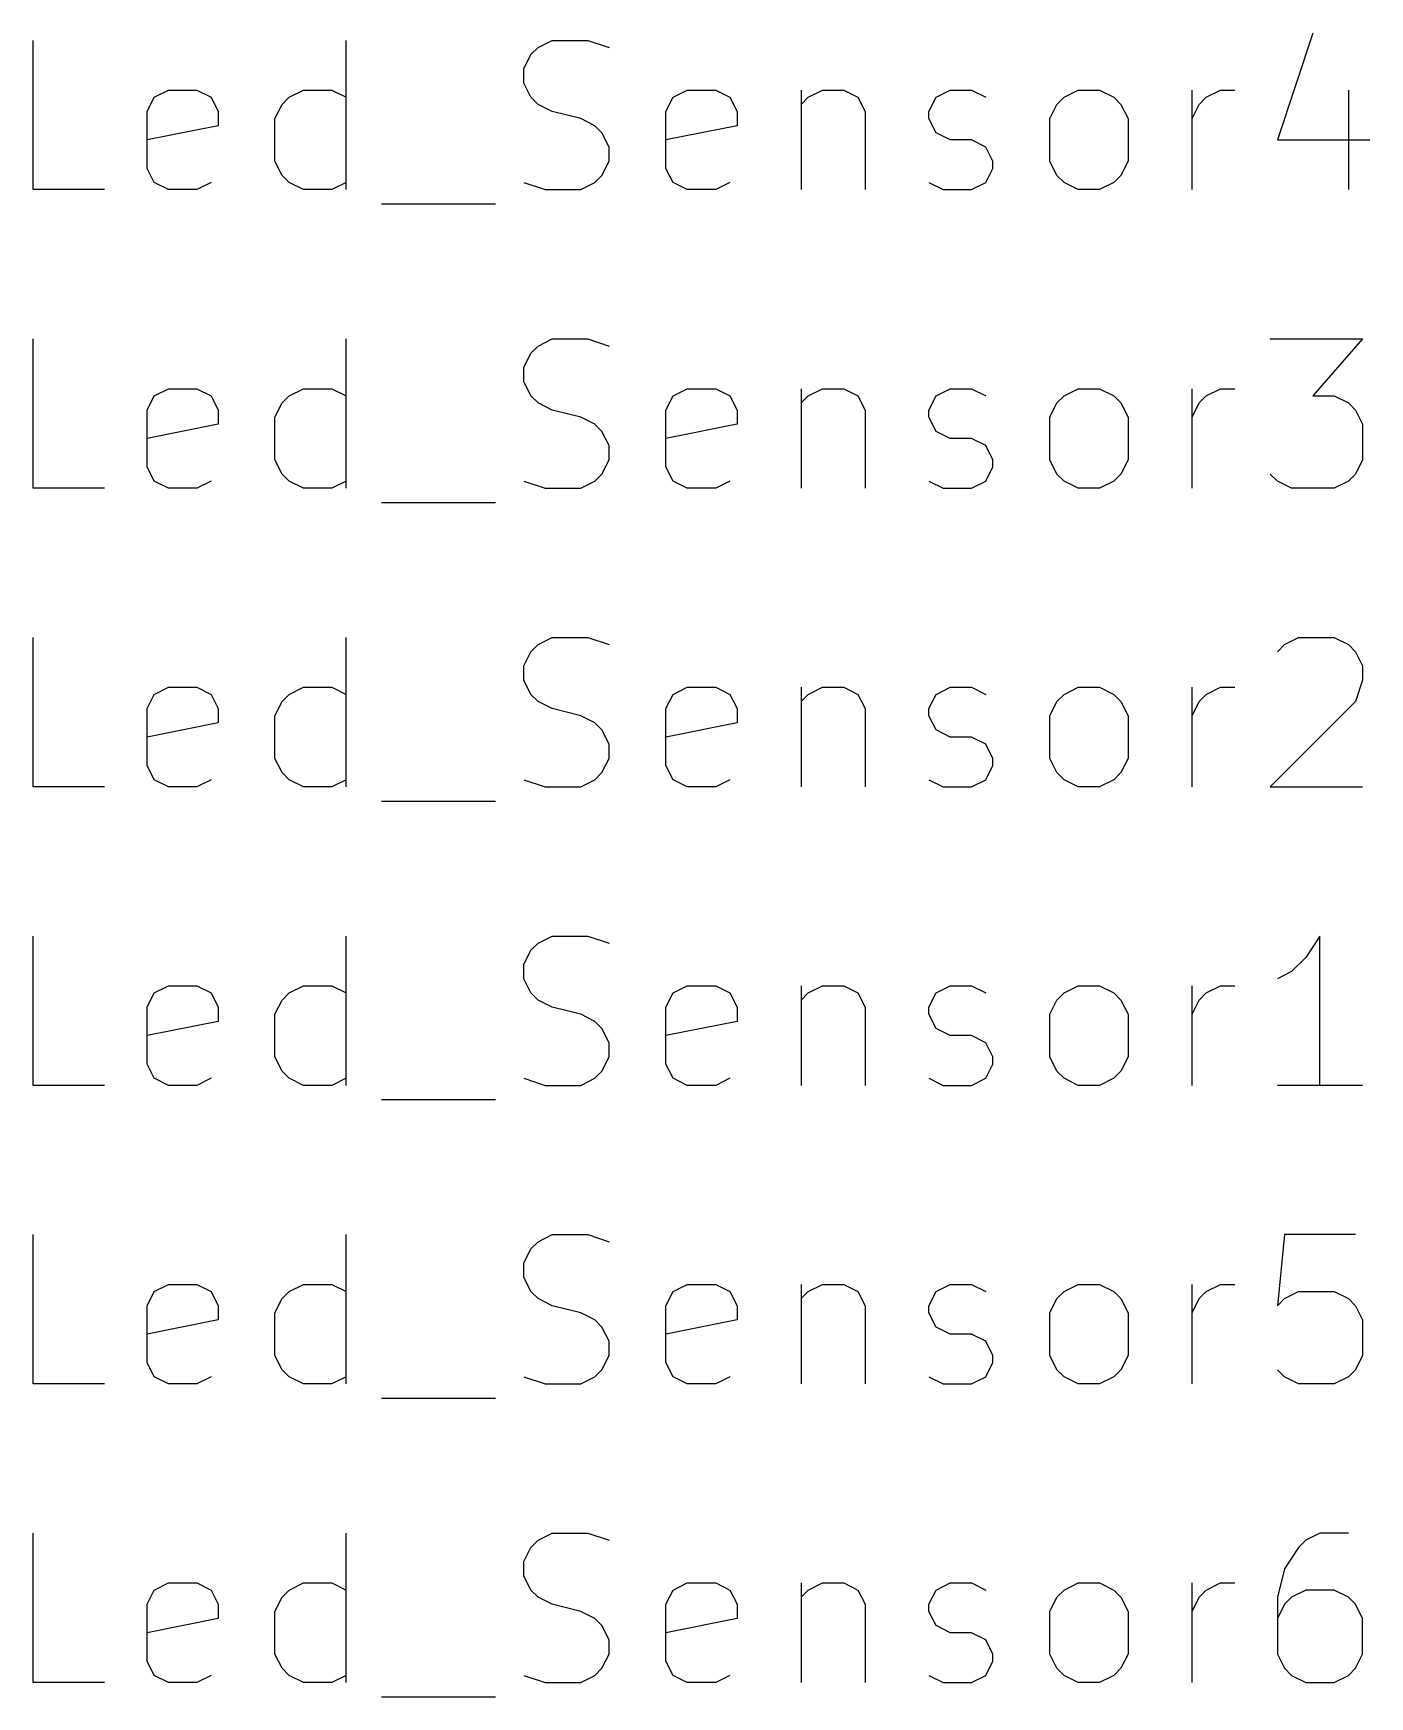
# Model space of a CAD drawing. Extents: x 0.4 to 11.3, y -7.9 to -0.4.
# Drawn here: x 3.266 to 3.714, y -4.635 to -4.077 of the extents above; entities that cross this region are included whole.
import ezdxf

# ---------------------------------------------------------------- set-up
doc = ezdxf.new("R2010")
doc.units = 0
doc.header["$MEASUREMENT"] = 0
doc.layers.add('GRAY1', color=251, linetype='CONTINUOUS')

msp = doc.modelspace()

# ---------------------------------------------------------------- linework, layer by layer
at = {"layer": 'GRAY1', "linetype": 'CONTINUOUS'}
for p, q in [((3.69458, -4.07742), (3.68268, -4.11313)), ((3.26601, -4.1298), (3.26601, -4.0798)), ((3.37078, -4.1298), (3.37078, -4.0798)), ((3.43268, -4.08456), (3.43506, -4.08218)), ((3.43506, -4.08218), (3.43982, -4.0798)), ((3.43982, -4.0798), (3.45172, -4.0798)), ((3.45172, -4.0798), (3.45887, -4.08218)), ((3.4303, -4.08932), (3.43268, -4.08456)), ((3.4303, -4.09409), (3.4303, -4.08932)), ((3.43268, -4.09885), (3.4303, -4.09409)), ((3.30411, -4.10361), (3.30649, -4.09885)), ((3.30649, -4.09885), (3.31125, -4.09647)), ((3.31125, -4.09647), (3.32078, -4.09647)), ((3.32078, -4.09647), (3.32554, -4.09885)), ((3.32554, -4.09885), (3.32792, -4.10361)), ((3.34935, -4.10123), (3.35173, -4.09885)), ((3.35173, -4.09885), (3.35649, -4.09647)), ((3.35649, -4.09647), (3.36602, -4.09647)), ((3.36602, -4.09647), (3.37078, -4.09885)), ((3.43506, -4.10123), (3.43268, -4.09885)), ((3.47792, -4.10361), (3.4803, -4.09885)), ((3.4803, -4.09885), (3.48506, -4.09647)), ((3.48506, -4.09647), (3.49458, -4.09647)), ((3.49458, -4.09647), (3.49934, -4.09885)), ((3.49934, -4.09885), (3.50172, -4.10361)), ((3.52315, -4.09647), (3.52315, -4.1298)), ((3.52315, -4.10123), (3.52554, -4.09885)), ((3.52554, -4.09885), (3.5303, -4.09647)), ((3.5303, -4.09647), (3.53744, -4.09647)), ((3.53744, -4.09647), (3.5422, -4.09885)), ((3.5422, -4.09885), (3.54458, -4.10361)), ((3.56601, -4.10361), (3.56839, -4.09885)), ((3.56839, -4.09885), (3.57315, -4.09647)), ((3.57315, -4.09647), (3.5803, -4.09647)), ((3.5803, -4.09647), (3.58506, -4.09885)), ((3.60887, -4.10123), (3.61125, -4.09885)), ((3.61125, -4.09885), (3.61601, -4.09647)), ((3.61601, -4.09647), (3.62315, -4.09647)), ((3.62315, -4.09647), (3.62791, -4.09885)), ((3.62791, -4.09885), (3.6303, -4.10123)), ((3.6541, -4.1298), (3.6541, -4.09647)), ((3.65648, -4.10123), (3.65887, -4.09885)), ((3.65887, -4.09885), (3.66363, -4.09647)), ((3.66363, -4.09647), (3.66839, -4.09647)), ((3.70648, -4.09647), (3.70648, -4.1298)), ((3.30411, -4.12266), (3.30411, -4.10361)), ((3.32792, -4.10361), (3.32792, -4.10837)), ((3.34697, -4.10599), (3.34935, -4.10123)), ((3.34697, -4.12028), (3.34697, -4.10599)), ((3.43982, -4.10361), (3.43506, -4.10123)), ((3.44935, -4.10599), (3.43982, -4.10361)), ((3.45411, -4.10837), (3.44935, -4.10599)), ((3.47792, -4.12266), (3.47792, -4.10361)), ((3.50172, -4.10361), (3.50172, -4.10837)), ((3.54458, -4.10361), (3.54458, -4.1298)), ((3.56601, -4.10599), (3.56601, -4.10361)), ((3.56839, -4.11075), (3.56601, -4.10599)), ((3.60649, -4.10599), (3.60887, -4.10123)), ((3.60649, -4.12028), (3.60649, -4.10599)), ((3.6303, -4.10123), (3.63268, -4.10599)), ((3.63268, -4.10599), (3.63268, -4.12028)), ((3.6541, -4.10599), (3.65648, -4.10123)), ((3.32792, -4.10837), (3.30411, -4.11313)), ((3.45649, -4.11075), (3.45411, -4.10837)), ((3.45887, -4.11552), (3.45649, -4.11075)), ((3.50172, -4.10837), (3.47792, -4.11313)), ((3.57315, -4.11313), (3.56839, -4.11075)), ((3.45887, -4.12028), (3.45887, -4.11552)), ((3.5803, -4.11313), (3.57315, -4.11313)), ((3.58506, -4.11552), (3.5803, -4.11313)), ((3.58744, -4.12028), (3.58506, -4.11552)), ((3.68268, -4.11313), (3.71363, -4.11313)), ((3.30649, -4.12742), (3.30411, -4.12266)), ((3.34935, -4.12504), (3.34697, -4.12028)), ((3.45649, -4.12504), (3.45887, -4.12028)), ((3.4803, -4.12742), (3.47792, -4.12266)), ((3.58506, -4.12742), (3.58744, -4.12266)), ((3.58744, -4.12266), (3.58744, -4.12028)), ((3.60887, -4.12504), (3.60649, -4.12028)), ((3.63268, -4.12028), (3.6303, -4.12504)), ((3.31125, -4.1298), (3.30649, -4.12742)), ((3.32554, -4.12742), (3.32078, -4.1298)), ((3.35173, -4.12742), (3.34935, -4.12504)), ((3.35649, -4.1298), (3.35173, -4.12742)), ((3.37078, -4.12742), (3.36602, -4.1298)), ((3.4303, -4.12742), (3.43744, -4.1298)), ((3.44935, -4.1298), (3.45411, -4.12742)), ((3.45411, -4.12742), (3.45649, -4.12504)), ((3.48506, -4.1298), (3.4803, -4.12742)), ((3.49934, -4.12742), (3.49458, -4.1298)), ((3.56601, -4.12742), (3.57077, -4.1298)), ((3.5803, -4.1298), (3.58506, -4.12742)), ((3.61125, -4.12742), (3.60887, -4.12504)), ((3.61601, -4.1298), (3.61125, -4.12742)), ((3.62791, -4.12742), (3.62315, -4.1298)), ((3.6303, -4.12504), (3.62791, -4.12742)), ((3.28982, -4.1298), (3.26601, -4.1298)), ((3.32078, -4.1298), (3.31125, -4.1298)), ((3.36602, -4.1298), (3.35649, -4.1298)), ((3.43744, -4.1298), (3.44935, -4.1298)), ((3.49458, -4.1298), (3.48506, -4.1298)), ((3.57077, -4.1298), (3.5803, -4.1298)), ((3.62315, -4.1298), (3.61601, -4.1298)), ((3.38268, -4.13456), (3.42078, -4.13456)), ((3.26601, -4.2298), (3.26601, -4.1798)), ((3.37078, -4.2298), (3.37078, -4.1798)), ((3.43268, -4.18456), (3.43506, -4.18218)), ((3.43506, -4.18218), (3.43982, -4.1798)), ((3.43982, -4.1798), (3.45172, -4.1798)), ((3.45172, -4.1798), (3.45887, -4.18218)), ((3.6803, -4.1798), (3.71125, -4.1798)), ((3.71125, -4.1798), (3.69458, -4.19885)), ((3.4303, -4.18932), (3.43268, -4.18456)), ((3.4303, -4.19409), (3.4303, -4.18932)), ((3.43268, -4.19885), (3.4303, -4.19409)), ((3.30411, -4.20361), (3.30649, -4.19885)), ((3.30649, -4.19885), (3.31125, -4.19647)), ((3.31125, -4.19647), (3.32078, -4.19647)), ((3.32078, -4.19647), (3.32554, -4.19885)), ((3.32554, -4.19885), (3.32792, -4.20361)), ((3.34935, -4.20123), (3.35173, -4.19885)), ((3.35173, -4.19885), (3.35649, -4.19647)), ((3.35649, -4.19647), (3.36602, -4.19647)), ((3.36602, -4.19647), (3.37078, -4.19885)), ((3.43506, -4.20123), (3.43268, -4.19885)), ((3.47792, -4.20361), (3.4803, -4.19885)), ((3.4803, -4.19885), (3.48506, -4.19647)), ((3.48506, -4.19647), (3.49458, -4.19647)), ((3.49458, -4.19647), (3.49934, -4.19885)), ((3.49934, -4.19885), (3.50172, -4.20361)), ((3.52315, -4.19647), (3.52315, -4.2298)), ((3.52315, -4.20123), (3.52554, -4.19885)), ((3.52554, -4.19885), (3.5303, -4.19647)), ((3.5303, -4.19647), (3.53744, -4.19647)), ((3.53744, -4.19647), (3.5422, -4.19885)), ((3.5422, -4.19885), (3.54458, -4.20361)), ((3.56601, -4.20361), (3.56839, -4.19885)), ((3.56839, -4.19885), (3.57315, -4.19647)), ((3.57315, -4.19647), (3.5803, -4.19647)), ((3.5803, -4.19647), (3.58506, -4.19885)), ((3.60887, -4.20123), (3.61125, -4.19885)), ((3.61125, -4.19885), (3.61601, -4.19647)), ((3.61601, -4.19647), (3.62315, -4.19647)), ((3.62315, -4.19647), (3.62791, -4.19885)), ((3.62791, -4.19885), (3.6303, -4.20123)), ((3.6541, -4.2298), (3.6541, -4.19647)), ((3.65648, -4.20123), (3.65887, -4.19885)), ((3.65887, -4.19885), (3.66363, -4.19647)), ((3.66363, -4.19647), (3.66839, -4.19647)), ((3.69458, -4.19885), (3.70172, -4.19885)), ((3.70172, -4.19885), (3.70648, -4.20123)), ((3.30411, -4.22266), (3.30411, -4.20361)), ((3.32792, -4.20361), (3.32792, -4.20837)), ((3.34697, -4.20599), (3.34935, -4.20123)), ((3.34697, -4.22028), (3.34697, -4.20599)), ((3.43982, -4.20361), (3.43506, -4.20123)), ((3.44935, -4.20599), (3.43982, -4.20361)), ((3.45411, -4.20837), (3.44935, -4.20599)), ((3.47792, -4.22266), (3.47792, -4.20361)), ((3.50172, -4.20361), (3.50172, -4.20837)), ((3.54458, -4.20361), (3.54458, -4.2298)), ((3.56601, -4.20599), (3.56601, -4.20361)), ((3.56839, -4.21075), (3.56601, -4.20599)), ((3.60649, -4.20599), (3.60887, -4.20123)), ((3.60649, -4.22028), (3.60649, -4.20599)), ((3.6303, -4.20123), (3.63268, -4.20599)), ((3.63268, -4.20599), (3.63268, -4.22028)), ((3.6541, -4.20599), (3.65648, -4.20123)), ((3.70648, -4.20123), (3.70887, -4.20361)), ((3.70887, -4.20361), (3.71125, -4.20837)), ((3.32792, -4.20837), (3.30411, -4.21313)), ((3.45649, -4.21075), (3.45411, -4.20837)), ((3.45887, -4.21552), (3.45649, -4.21075)), ((3.50172, -4.20837), (3.47792, -4.21313)), ((3.57315, -4.21313), (3.56839, -4.21075)), ((3.71125, -4.20837), (3.71125, -4.22028)), ((3.45887, -4.22028), (3.45887, -4.21552)), ((3.5803, -4.21313), (3.57315, -4.21313)), ((3.58506, -4.21552), (3.5803, -4.21313)), ((3.58744, -4.22028), (3.58506, -4.21552)), ((3.30649, -4.22742), (3.30411, -4.22266)), ((3.34935, -4.22504), (3.34697, -4.22028)), ((3.45649, -4.22504), (3.45887, -4.22028)), ((3.4803, -4.22742), (3.47792, -4.22266)), ((3.58506, -4.22742), (3.58744, -4.22266)), ((3.58744, -4.22266), (3.58744, -4.22028)), ((3.60887, -4.22504), (3.60649, -4.22028)), ((3.63268, -4.22028), (3.6303, -4.22504)), ((3.71125, -4.22028), (3.70887, -4.22504)), ((3.31125, -4.2298), (3.30649, -4.22742)), ((3.32554, -4.22742), (3.32078, -4.2298)), ((3.35173, -4.22742), (3.34935, -4.22504)), ((3.35649, -4.2298), (3.35173, -4.22742)), ((3.37078, -4.22742), (3.36602, -4.2298)), ((3.4303, -4.22742), (3.43744, -4.2298)), ((3.44935, -4.2298), (3.45411, -4.22742)), ((3.45411, -4.22742), (3.45649, -4.22504)), ((3.48506, -4.2298), (3.4803, -4.22742)), ((3.49934, -4.22742), (3.49458, -4.2298)), ((3.56601, -4.22742), (3.57077, -4.2298)), ((3.5803, -4.2298), (3.58506, -4.22742)), ((3.61125, -4.22742), (3.60887, -4.22504)), ((3.61601, -4.2298), (3.61125, -4.22742)), ((3.62791, -4.22742), (3.62315, -4.2298)), ((3.6303, -4.22504), (3.62791, -4.22742)), ((3.68268, -4.22742), (3.6803, -4.22504)), ((3.68744, -4.2298), (3.68268, -4.22742)), ((3.70648, -4.22742), (3.70172, -4.2298)), ((3.70887, -4.22504), (3.70648, -4.22742)), ((3.28982, -4.2298), (3.26601, -4.2298)), ((3.32078, -4.2298), (3.31125, -4.2298)), ((3.36602, -4.2298), (3.35649, -4.2298)), ((3.43744, -4.2298), (3.44935, -4.2298)), ((3.49458, -4.2298), (3.48506, -4.2298)), ((3.57077, -4.2298), (3.5803, -4.2298)), ((3.62315, -4.2298), (3.61601, -4.2298)), ((3.70172, -4.2298), (3.68744, -4.2298)), ((3.38268, -4.23456), (3.42078, -4.23456)), ((3.26601, -4.3298), (3.26601, -4.2798)), ((3.37078, -4.3298), (3.37078, -4.2798)), ((3.43268, -4.28456), (3.43506, -4.28218)), ((3.43506, -4.28218), (3.43982, -4.2798)), ((3.43982, -4.2798), (3.45172, -4.2798)), ((3.45172, -4.2798), (3.45887, -4.28218)), ((3.68268, -4.28456), (3.68506, -4.28218)), ((3.68506, -4.28218), (3.68982, -4.2798)), ((3.68982, -4.2798), (3.70172, -4.2798)), ((3.70172, -4.2798), (3.70648, -4.28218)), ((3.70648, -4.28218), (3.70887, -4.28456)), ((3.4303, -4.28932), (3.43268, -4.28456)), ((3.4303, -4.29409), (3.4303, -4.28932)), ((3.70887, -4.28456), (3.71125, -4.28932)), ((3.71125, -4.28932), (3.71125, -4.29409)), ((3.43268, -4.29885), (3.4303, -4.29409)), ((3.71125, -4.29409), (3.70887, -4.30123)), ((3.30411, -4.30361), (3.30649, -4.29885)), ((3.30649, -4.29885), (3.31125, -4.29647)), ((3.31125, -4.29647), (3.32078, -4.29647)), ((3.32078, -4.29647), (3.32554, -4.29885)), ((3.32554, -4.29885), (3.32792, -4.30361)), ((3.34935, -4.30123), (3.35173, -4.29885)), ((3.35173, -4.29885), (3.35649, -4.29647)), ((3.35649, -4.29647), (3.36602, -4.29647)), ((3.36602, -4.29647), (3.37078, -4.29885)), ((3.43506, -4.30123), (3.43268, -4.29885)), ((3.47792, -4.30361), (3.4803, -4.29885)), ((3.4803, -4.29885), (3.48506, -4.29647)), ((3.48506, -4.29647), (3.49458, -4.29647)), ((3.49458, -4.29647), (3.49934, -4.29885)), ((3.49934, -4.29885), (3.50172, -4.30361)), ((3.52315, -4.29647), (3.52315, -4.3298)), ((3.52315, -4.30123), (3.52554, -4.29885)), ((3.52554, -4.29885), (3.5303, -4.29647)), ((3.5303, -4.29647), (3.53744, -4.29647)), ((3.53744, -4.29647), (3.5422, -4.29885)), ((3.5422, -4.29885), (3.54458, -4.30361)), ((3.56601, -4.30361), (3.56839, -4.29885)), ((3.56839, -4.29885), (3.57315, -4.29647)), ((3.57315, -4.29647), (3.5803, -4.29647)), ((3.5803, -4.29647), (3.58506, -4.29885)), ((3.60887, -4.30123), (3.61125, -4.29885)), ((3.61125, -4.29885), (3.61601, -4.29647)), ((3.61601, -4.29647), (3.62315, -4.29647)), ((3.62315, -4.29647), (3.62791, -4.29885)), ((3.62791, -4.29885), (3.6303, -4.30123)), ((3.6541, -4.3298), (3.6541, -4.29647)), ((3.65648, -4.30123), (3.65887, -4.29885)), ((3.65887, -4.29885), (3.66363, -4.29647)), ((3.66363, -4.29647), (3.66839, -4.29647)), ((3.30411, -4.32266), (3.30411, -4.30361)), ((3.32792, -4.30361), (3.32792, -4.30837)), ((3.34697, -4.30599), (3.34935, -4.30123)), ((3.34697, -4.32028), (3.34697, -4.30599)), ((3.43982, -4.30361), (3.43506, -4.30123)), ((3.44935, -4.30599), (3.43982, -4.30361)), ((3.45411, -4.30837), (3.44935, -4.30599)), ((3.47792, -4.32266), (3.47792, -4.30361)), ((3.50172, -4.30361), (3.50172, -4.30837)), ((3.54458, -4.30361), (3.54458, -4.3298)), ((3.56601, -4.30599), (3.56601, -4.30361)), ((3.56839, -4.31075), (3.56601, -4.30599)), ((3.60649, -4.30599), (3.60887, -4.30123)), ((3.60649, -4.32028), (3.60649, -4.30599)), ((3.6303, -4.30123), (3.63268, -4.30599)), ((3.63268, -4.30599), (3.63268, -4.32028)), ((3.6541, -4.30599), (3.65648, -4.30123)), ((3.70887, -4.30123), (3.6803, -4.3298)), ((3.32792, -4.30837), (3.30411, -4.31313)), ((3.45649, -4.31075), (3.45411, -4.30837)), ((3.45887, -4.31552), (3.45649, -4.31075)), ((3.50172, -4.30837), (3.47792, -4.31313)), ((3.57315, -4.31313), (3.56839, -4.31075)), ((3.45887, -4.32028), (3.45887, -4.31552)), ((3.5803, -4.31313), (3.57315, -4.31313)), ((3.58506, -4.31552), (3.5803, -4.31313)), ((3.58744, -4.32028), (3.58506, -4.31552)), ((3.30649, -4.32742), (3.30411, -4.32266)), ((3.34935, -4.32504), (3.34697, -4.32028)), ((3.45649, -4.32504), (3.45887, -4.32028)), ((3.4803, -4.32742), (3.47792, -4.32266)), ((3.58506, -4.32742), (3.58744, -4.32266)), ((3.58744, -4.32266), (3.58744, -4.32028)), ((3.60887, -4.32504), (3.60649, -4.32028)), ((3.63268, -4.32028), (3.6303, -4.32504)), ((3.31125, -4.3298), (3.30649, -4.32742)), ((3.32554, -4.32742), (3.32078, -4.3298)), ((3.35173, -4.32742), (3.34935, -4.32504)), ((3.35649, -4.3298), (3.35173, -4.32742)), ((3.37078, -4.32742), (3.36602, -4.3298)), ((3.4303, -4.32742), (3.43744, -4.3298)), ((3.44935, -4.3298), (3.45411, -4.32742)), ((3.45411, -4.32742), (3.45649, -4.32504)), ((3.48506, -4.3298), (3.4803, -4.32742)), ((3.49934, -4.32742), (3.49458, -4.3298)), ((3.56601, -4.32742), (3.57077, -4.3298)), ((3.5803, -4.3298), (3.58506, -4.32742)), ((3.61125, -4.32742), (3.60887, -4.32504)), ((3.61601, -4.3298), (3.61125, -4.32742)), ((3.62791, -4.32742), (3.62315, -4.3298)), ((3.6303, -4.32504), (3.62791, -4.32742)), ((3.28982, -4.3298), (3.26601, -4.3298)), ((3.32078, -4.3298), (3.31125, -4.3298)), ((3.36602, -4.3298), (3.35649, -4.3298)), ((3.43744, -4.3298), (3.44935, -4.3298)), ((3.49458, -4.3298), (3.48506, -4.3298)), ((3.57077, -4.3298), (3.5803, -4.3298)), ((3.62315, -4.3298), (3.61601, -4.3298)), ((3.6803, -4.3298), (3.71125, -4.3298)), ((3.38268, -4.33456), (3.42078, -4.33456)), ((3.26601, -4.4298), (3.26601, -4.3798)), ((3.37078, -4.4298), (3.37078, -4.3798)), ((3.4303, -4.38932), (3.43268, -4.38456)), ((3.43268, -4.38456), (3.43506, -4.38218)), ((3.43506, -4.38218), (3.43982, -4.3798)), ((3.43982, -4.3798), (3.45172, -4.3798)), ((3.45172, -4.3798), (3.45887, -4.38218)), ((3.69696, -4.3798), (3.6922, -4.38694)), ((3.69696, -4.4298), (3.69696, -4.3798)), ((3.4303, -4.39409), (3.4303, -4.38932)), ((3.6922, -4.38694), (3.68744, -4.3917)), ((3.43268, -4.39885), (3.4303, -4.39409)), ((3.68744, -4.3917), (3.68268, -4.39409)), ((3.30411, -4.40361), (3.30649, -4.39885)), ((3.30649, -4.39885), (3.31125, -4.39647)), ((3.31125, -4.39647), (3.32078, -4.39647)), ((3.32078, -4.39647), (3.32554, -4.39885)), ((3.32554, -4.39885), (3.32792, -4.40361)), ((3.34697, -4.40599), (3.34935, -4.40123)), ((3.34935, -4.40123), (3.35173, -4.39885)), ((3.35173, -4.39885), (3.35649, -4.39647)), ((3.35649, -4.39647), (3.36602, -4.39647)), ((3.36602, -4.39647), (3.37078, -4.39885)), ((3.43506, -4.40123), (3.43268, -4.39885)), ((3.43982, -4.40361), (3.43506, -4.40123)), ((3.47792, -4.40361), (3.4803, -4.39885)), ((3.4803, -4.39885), (3.48506, -4.39647)), ((3.48506, -4.39647), (3.49458, -4.39647)), ((3.49458, -4.39647), (3.49934, -4.39885)), ((3.49934, -4.39885), (3.50172, -4.40361)), ((3.52315, -4.39647), (3.52315, -4.4298)), ((3.52315, -4.40123), (3.52554, -4.39885)), ((3.52554, -4.39885), (3.5303, -4.39647)), ((3.5303, -4.39647), (3.53744, -4.39647)), ((3.53744, -4.39647), (3.5422, -4.39885)), ((3.5422, -4.39885), (3.54458, -4.40361)), ((3.56601, -4.40361), (3.56839, -4.39885)), ((3.56839, -4.39885), (3.57315, -4.39647)), ((3.57315, -4.39647), (3.5803, -4.39647)), ((3.5803, -4.39647), (3.58506, -4.39885)), ((3.60649, -4.40599), (3.60887, -4.40123)), ((3.60887, -4.40123), (3.61125, -4.39885)), ((3.61125, -4.39885), (3.61601, -4.39647)), ((3.61601, -4.39647), (3.62315, -4.39647)), ((3.62315, -4.39647), (3.62791, -4.39885)), ((3.62791, -4.39885), (3.6303, -4.40123)), ((3.6303, -4.40123), (3.63268, -4.40599)), ((3.6541, -4.4298), (3.6541, -4.39647)), ((3.6541, -4.40599), (3.65648, -4.40123)), ((3.65648, -4.40123), (3.65887, -4.39885)), ((3.65887, -4.39885), (3.66363, -4.39647)), ((3.66363, -4.39647), (3.66839, -4.39647)), ((3.30411, -4.42266), (3.30411, -4.40361)), ((3.32792, -4.40361), (3.32792, -4.40837)), ((3.34697, -4.42028), (3.34697, -4.40599)), ((3.44935, -4.40599), (3.43982, -4.40361)), ((3.45411, -4.40837), (3.44935, -4.40599)), ((3.47792, -4.42266), (3.47792, -4.40361)), ((3.50172, -4.40361), (3.50172, -4.40837)), ((3.54458, -4.40361), (3.54458, -4.4298)), ((3.56601, -4.40599), (3.56601, -4.40361)), ((3.56839, -4.41075), (3.56601, -4.40599)), ((3.60649, -4.42028), (3.60649, -4.40599)), ((3.63268, -4.40599), (3.63268, -4.42028)), ((3.32792, -4.40837), (3.30411, -4.41313)), ((3.45649, -4.41075), (3.45411, -4.40837)), ((3.45887, -4.41552), (3.45649, -4.41075)), ((3.50172, -4.40837), (3.47792, -4.41313)), ((3.57315, -4.41313), (3.56839, -4.41075)), ((3.45887, -4.42028), (3.45887, -4.41552)), ((3.5803, -4.41313), (3.57315, -4.41313)), ((3.58506, -4.41552), (3.5803, -4.41313)), ((3.58744, -4.42028), (3.58506, -4.41552)), ((3.30649, -4.42742), (3.30411, -4.42266)), ((3.34935, -4.42504), (3.34697, -4.42028)), ((3.45649, -4.42504), (3.45887, -4.42028)), ((3.4803, -4.42742), (3.47792, -4.42266)), ((3.58506, -4.42742), (3.58744, -4.42266)), ((3.58744, -4.42266), (3.58744, -4.42028)), ((3.60887, -4.42504), (3.60649, -4.42028)), ((3.63268, -4.42028), (3.6303, -4.42504)), ((3.31125, -4.4298), (3.30649, -4.42742)), ((3.32554, -4.42742), (3.32078, -4.4298)), ((3.35173, -4.42742), (3.34935, -4.42504)), ((3.35649, -4.4298), (3.35173, -4.42742)), ((3.37078, -4.42742), (3.36602, -4.4298)), ((3.4303, -4.42742), (3.43744, -4.4298)), ((3.44935, -4.4298), (3.45411, -4.42742)), ((3.45411, -4.42742), (3.45649, -4.42504)), ((3.48506, -4.4298), (3.4803, -4.42742)), ((3.49934, -4.42742), (3.49458, -4.4298)), ((3.56601, -4.42742), (3.57077, -4.4298)), ((3.5803, -4.4298), (3.58506, -4.42742)), ((3.61125, -4.42742), (3.60887, -4.42504)), ((3.61601, -4.4298), (3.61125, -4.42742)), ((3.62791, -4.42742), (3.62315, -4.4298)), ((3.6303, -4.42504), (3.62791, -4.42742)), ((3.28982, -4.4298), (3.26601, -4.4298)), ((3.32078, -4.4298), (3.31125, -4.4298)), ((3.36602, -4.4298), (3.35649, -4.4298)), ((3.38268, -4.43456), (3.42078, -4.43456)), ((3.43744, -4.4298), (3.44935, -4.4298)), ((3.49458, -4.4298), (3.48506, -4.4298)), ((3.57077, -4.4298), (3.5803, -4.4298)), ((3.62315, -4.4298), (3.61601, -4.4298)), ((3.71125, -4.4298), (3.68268, -4.4298)), ((3.26601, -4.5298), (3.26601, -4.4798)), ((3.37078, -4.5298), (3.37078, -4.4798)), ((3.4303, -4.48932), (3.43268, -4.48456)), ((3.43268, -4.48456), (3.43506, -4.48218)), ((3.43506, -4.48218), (3.43982, -4.4798)), ((3.43982, -4.4798), (3.45172, -4.4798)), ((3.45172, -4.4798), (3.45887, -4.48218)), ((3.68506, -4.4798), (3.68268, -4.50361)), ((3.70887, -4.4798), (3.68506, -4.4798)), ((3.4303, -4.49409), (3.4303, -4.48932)), ((3.43268, -4.49885), (3.4303, -4.49409)), ((3.30411, -4.50361), (3.30649, -4.49885)), ((3.30649, -4.49885), (3.31125, -4.49647)), ((3.31125, -4.49647), (3.32078, -4.49647)), ((3.32078, -4.49647), (3.32554, -4.49885)), ((3.32554, -4.49885), (3.32792, -4.50361)), ((3.34697, -4.50599), (3.34935, -4.50123)), ((3.34935, -4.50123), (3.35173, -4.49885)), ((3.35173, -4.49885), (3.35649, -4.49647)), ((3.35649, -4.49647), (3.36602, -4.49647)), ((3.36602, -4.49647), (3.37078, -4.49885)), ((3.43506, -4.50123), (3.43268, -4.49885)), ((3.43982, -4.50361), (3.43506, -4.50123)), ((3.47792, -4.50361), (3.4803, -4.49885)), ((3.4803, -4.49885), (3.48506, -4.49647)), ((3.48506, -4.49647), (3.49458, -4.49647)), ((3.49458, -4.49647), (3.49934, -4.49885)), ((3.49934, -4.49885), (3.50172, -4.50361)), ((3.52315, -4.49647), (3.52315, -4.5298)), ((3.52315, -4.50123), (3.52554, -4.49885)), ((3.52554, -4.49885), (3.5303, -4.49647)), ((3.5303, -4.49647), (3.53744, -4.49647)), ((3.53744, -4.49647), (3.5422, -4.49885)), ((3.5422, -4.49885), (3.54458, -4.50361)), ((3.56601, -4.50361), (3.56839, -4.49885)), ((3.56839, -4.49885), (3.57315, -4.49647)), ((3.57315, -4.49647), (3.5803, -4.49647)), ((3.5803, -4.49647), (3.58506, -4.49885)), ((3.60649, -4.50599), (3.60887, -4.50123)), ((3.60887, -4.50123), (3.61125, -4.49885)), ((3.61125, -4.49885), (3.61601, -4.49647)), ((3.61601, -4.49647), (3.62315, -4.49647)), ((3.62315, -4.49647), (3.62791, -4.49885)), ((3.62791, -4.49885), (3.6303, -4.50123)), ((3.6303, -4.50123), (3.63268, -4.50599)), ((3.6541, -4.5298), (3.6541, -4.49647)), ((3.6541, -4.50599), (3.65648, -4.50123)), ((3.65648, -4.50123), (3.65887, -4.49885)), ((3.65887, -4.49885), (3.66363, -4.49647)), ((3.66363, -4.49647), (3.66839, -4.49647)), ((3.68268, -4.50361), (3.68506, -4.50123)), ((3.68506, -4.50123), (3.68982, -4.49885)), ((3.68982, -4.49885), (3.70172, -4.49885)), ((3.70172, -4.49885), (3.70648, -4.50123)), ((3.70648, -4.50123), (3.70887, -4.50361)), ((3.30411, -4.52266), (3.30411, -4.50361)), ((3.32792, -4.50361), (3.32792, -4.50837)), ((3.34697, -4.52028), (3.34697, -4.50599)), ((3.44935, -4.50599), (3.43982, -4.50361)), ((3.45411, -4.50837), (3.44935, -4.50599)), ((3.47792, -4.52266), (3.47792, -4.50361)), ((3.50172, -4.50361), (3.50172, -4.50837)), ((3.54458, -4.50361), (3.54458, -4.5298)), ((3.56601, -4.50599), (3.56601, -4.50361)), ((3.56839, -4.51075), (3.56601, -4.50599)), ((3.60649, -4.52028), (3.60649, -4.50599)), ((3.63268, -4.50599), (3.63268, -4.52028)), ((3.70887, -4.50361), (3.71125, -4.50837)), ((3.32792, -4.50837), (3.30411, -4.51313)), ((3.45649, -4.51075), (3.45411, -4.50837)), ((3.45887, -4.51552), (3.45649, -4.51075)), ((3.50172, -4.50837), (3.47792, -4.51313)), ((3.57315, -4.51313), (3.56839, -4.51075)), ((3.71125, -4.50837), (3.71125, -4.52028)), ((3.45887, -4.52028), (3.45887, -4.51552)), ((3.5803, -4.51313), (3.57315, -4.51313)), ((3.58506, -4.51552), (3.5803, -4.51313)), ((3.58744, -4.52028), (3.58506, -4.51552)), ((3.30649, -4.52742), (3.30411, -4.52266)), ((3.34935, -4.52504), (3.34697, -4.52028)), ((3.45649, -4.52504), (3.45887, -4.52028)), ((3.4803, -4.52742), (3.47792, -4.52266)), ((3.58506, -4.52742), (3.58744, -4.52266)), ((3.58744, -4.52266), (3.58744, -4.52028)), ((3.60887, -4.52504), (3.60649, -4.52028)), ((3.63268, -4.52028), (3.6303, -4.52504)), ((3.71125, -4.52028), (3.70887, -4.52504)), ((3.31125, -4.5298), (3.30649, -4.52742)), ((3.32554, -4.52742), (3.32078, -4.5298)), ((3.35173, -4.52742), (3.34935, -4.52504)), ((3.35649, -4.5298), (3.35173, -4.52742)), ((3.37078, -4.52742), (3.36602, -4.5298)), ((3.4303, -4.52742), (3.43744, -4.5298)), ((3.44935, -4.5298), (3.45411, -4.52742)), ((3.45411, -4.52742), (3.45649, -4.52504)), ((3.48506, -4.5298), (3.4803, -4.52742)), ((3.49934, -4.52742), (3.49458, -4.5298)), ((3.56601, -4.52742), (3.57077, -4.5298)), ((3.5803, -4.5298), (3.58506, -4.52742)), ((3.61125, -4.52742), (3.60887, -4.52504)), ((3.61601, -4.5298), (3.61125, -4.52742)), ((3.62791, -4.52742), (3.62315, -4.5298)), ((3.6303, -4.52504), (3.62791, -4.52742)), ((3.68506, -4.52742), (3.68268, -4.52504)), ((3.68982, -4.5298), (3.68506, -4.52742)), ((3.70648, -4.52742), (3.70172, -4.5298)), ((3.70887, -4.52504), (3.70648, -4.52742)), ((3.28982, -4.5298), (3.26601, -4.5298)), ((3.32078, -4.5298), (3.31125, -4.5298)), ((3.36602, -4.5298), (3.35649, -4.5298)), ((3.38268, -4.53456), (3.42078, -4.53456)), ((3.43744, -4.5298), (3.44935, -4.5298)), ((3.49458, -4.5298), (3.48506, -4.5298)), ((3.57077, -4.5298), (3.5803, -4.5298)), ((3.62315, -4.5298), (3.61601, -4.5298)), ((3.70172, -4.5298), (3.68982, -4.5298)), ((3.26601, -4.6298), (3.26601, -4.5798)), ((3.37078, -4.6298), (3.37078, -4.5798)), ((3.4303, -4.58932), (3.43268, -4.58456)), ((3.43268, -4.58456), (3.43506, -4.58218)), ((3.43506, -4.58218), (3.43982, -4.5798)), ((3.43982, -4.5798), (3.45172, -4.5798)), ((3.45172, -4.5798), (3.45887, -4.58218)), ((3.68982, -4.58456), (3.68506, -4.5917)), ((3.6922, -4.58218), (3.68982, -4.58456)), ((3.69696, -4.5798), (3.6922, -4.58218)), ((3.70648, -4.5798), (3.69696, -4.5798)), ((3.4303, -4.59409), (3.4303, -4.58932)), ((3.43268, -4.59885), (3.4303, -4.59409)), ((3.68506, -4.5917), (3.68268, -4.60123)), ((3.30411, -4.60361), (3.30649, -4.59885)), ((3.30649, -4.59885), (3.31125, -4.59647)), ((3.31125, -4.59647), (3.32078, -4.59647)), ((3.32078, -4.59647), (3.32554, -4.59885)), ((3.32554, -4.59885), (3.32792, -4.60361)), ((3.34697, -4.60599), (3.34935, -4.60123)), ((3.34935, -4.60123), (3.35173, -4.59885)), ((3.35173, -4.59885), (3.35649, -4.59647)), ((3.35649, -4.59647), (3.36602, -4.59647)), ((3.36602, -4.59647), (3.37078, -4.59885)), ((3.43506, -4.60123), (3.43268, -4.59885)), ((3.43982, -4.60361), (3.43506, -4.60123)), ((3.47792, -4.60361), (3.4803, -4.59885)), ((3.4803, -4.59885), (3.48506, -4.59647)), ((3.48506, -4.59647), (3.49458, -4.59647)), ((3.49458, -4.59647), (3.49934, -4.59885)), ((3.49934, -4.59885), (3.50172, -4.60361)), ((3.52315, -4.59647), (3.52315, -4.6298)), ((3.52315, -4.60123), (3.52554, -4.59885)), ((3.52554, -4.59885), (3.5303, -4.59647)), ((3.5303, -4.59647), (3.53744, -4.59647)), ((3.53744, -4.59647), (3.5422, -4.59885)), ((3.5422, -4.59885), (3.54458, -4.60361)), ((3.56601, -4.60361), (3.56839, -4.59885)), ((3.56839, -4.59885), (3.57315, -4.59647)), ((3.57315, -4.59647), (3.5803, -4.59647)), ((3.5803, -4.59647), (3.58506, -4.59885)), ((3.60649, -4.60599), (3.60887, -4.60123)), ((3.60887, -4.60123), (3.61125, -4.59885)), ((3.61125, -4.59885), (3.61601, -4.59647)), ((3.61601, -4.59647), (3.62315, -4.59647)), ((3.62315, -4.59647), (3.62791, -4.59885)), ((3.62791, -4.59885), (3.6303, -4.60123)), ((3.6303, -4.60123), (3.63268, -4.60599)), ((3.6541, -4.6298), (3.6541, -4.59647)), ((3.6541, -4.60599), (3.65648, -4.60123)), ((3.65648, -4.60123), (3.65887, -4.59885)), ((3.65887, -4.59885), (3.66363, -4.59647)), ((3.66363, -4.59647), (3.66839, -4.59647)), ((3.68268, -4.60123), (3.68268, -4.62028)), ((3.68744, -4.60123), (3.68506, -4.60361)), ((3.6922, -4.59885), (3.68744, -4.60123)), ((3.70172, -4.59885), (3.6922, -4.59885)), ((3.70648, -4.60123), (3.70172, -4.59885)), ((3.70887, -4.60361), (3.70648, -4.60123)), ((3.30411, -4.62266), (3.30411, -4.60361)), ((3.32792, -4.60361), (3.32792, -4.60837)), ((3.34697, -4.62028), (3.34697, -4.60599)), ((3.44935, -4.60599), (3.43982, -4.60361)), ((3.45411, -4.60837), (3.44935, -4.60599)), ((3.47792, -4.62266), (3.47792, -4.60361)), ((3.50172, -4.60361), (3.50172, -4.60837)), ((3.54458, -4.60361), (3.54458, -4.6298)), ((3.56601, -4.60599), (3.56601, -4.60361)), ((3.56839, -4.61075), (3.56601, -4.60599)), ((3.60649, -4.62028), (3.60649, -4.60599)), ((3.63268, -4.60599), (3.63268, -4.62028)), ((3.68506, -4.60361), (3.68268, -4.60837)), ((3.71125, -4.60837), (3.70887, -4.60361)), ((3.32792, -4.60837), (3.30411, -4.61313)), ((3.45649, -4.61075), (3.45411, -4.60837)), ((3.45887, -4.61552), (3.45649, -4.61075)), ((3.50172, -4.60837), (3.47792, -4.61313)), ((3.57315, -4.61313), (3.56839, -4.61075)), ((3.71125, -4.62028), (3.71125, -4.60837)), ((3.45887, -4.62028), (3.45887, -4.61552)), ((3.5803, -4.61313), (3.57315, -4.61313)), ((3.58506, -4.61552), (3.5803, -4.61313)), ((3.58744, -4.62028), (3.58506, -4.61552)), ((3.30649, -4.62742), (3.30411, -4.62266)), ((3.34935, -4.62504), (3.34697, -4.62028)), ((3.45649, -4.62504), (3.45887, -4.62028)), ((3.4803, -4.62742), (3.47792, -4.62266)), ((3.58506, -4.62742), (3.58744, -4.62266)), ((3.58744, -4.62266), (3.58744, -4.62028)), ((3.60887, -4.62504), (3.60649, -4.62028)), ((3.63268, -4.62028), (3.6303, -4.62504)), ((3.68268, -4.62028), (3.68506, -4.62504)), ((3.70887, -4.62504), (3.71125, -4.62028)), ((3.28982, -4.6298), (3.26601, -4.6298)), ((3.31125, -4.6298), (3.30649, -4.62742)), ((3.32078, -4.6298), (3.31125, -4.6298)), ((3.32554, -4.62742), (3.32078, -4.6298)), ((3.35173, -4.62742), (3.34935, -4.62504)), ((3.35649, -4.6298), (3.35173, -4.62742)), ((3.36602, -4.6298), (3.35649, -4.6298)), ((3.37078, -4.62742), (3.36602, -4.6298)), ((3.4303, -4.62742), (3.43744, -4.6298)), ((3.43744, -4.6298), (3.44935, -4.6298)), ((3.44935, -4.6298), (3.45411, -4.62742)), ((3.45411, -4.62742), (3.45649, -4.62504)), ((3.48506, -4.6298), (3.4803, -4.62742)), ((3.49458, -4.6298), (3.48506, -4.6298)), ((3.49934, -4.62742), (3.49458, -4.6298)), ((3.56601, -4.62742), (3.57077, -4.6298)), ((3.57077, -4.6298), (3.5803, -4.6298)), ((3.5803, -4.6298), (3.58506, -4.62742)), ((3.61125, -4.62742), (3.60887, -4.62504)), ((3.61601, -4.6298), (3.61125, -4.62742)), ((3.62315, -4.6298), (3.61601, -4.6298)), ((3.62791, -4.62742), (3.62315, -4.6298)), ((3.6303, -4.62504), (3.62791, -4.62742)), ((3.68506, -4.62504), (3.68744, -4.62742)), ((3.68744, -4.62742), (3.6922, -4.6298)), ((3.6922, -4.6298), (3.70172, -4.6298)), ((3.70172, -4.6298), (3.70648, -4.62742)), ((3.70648, -4.62742), (3.70887, -4.62504)), ((3.38268, -4.63456), (3.42078, -4.63456))]:
    msp.add_line(p, q, dxfattribs=at)

doc.saveas('drawing.dxf')
